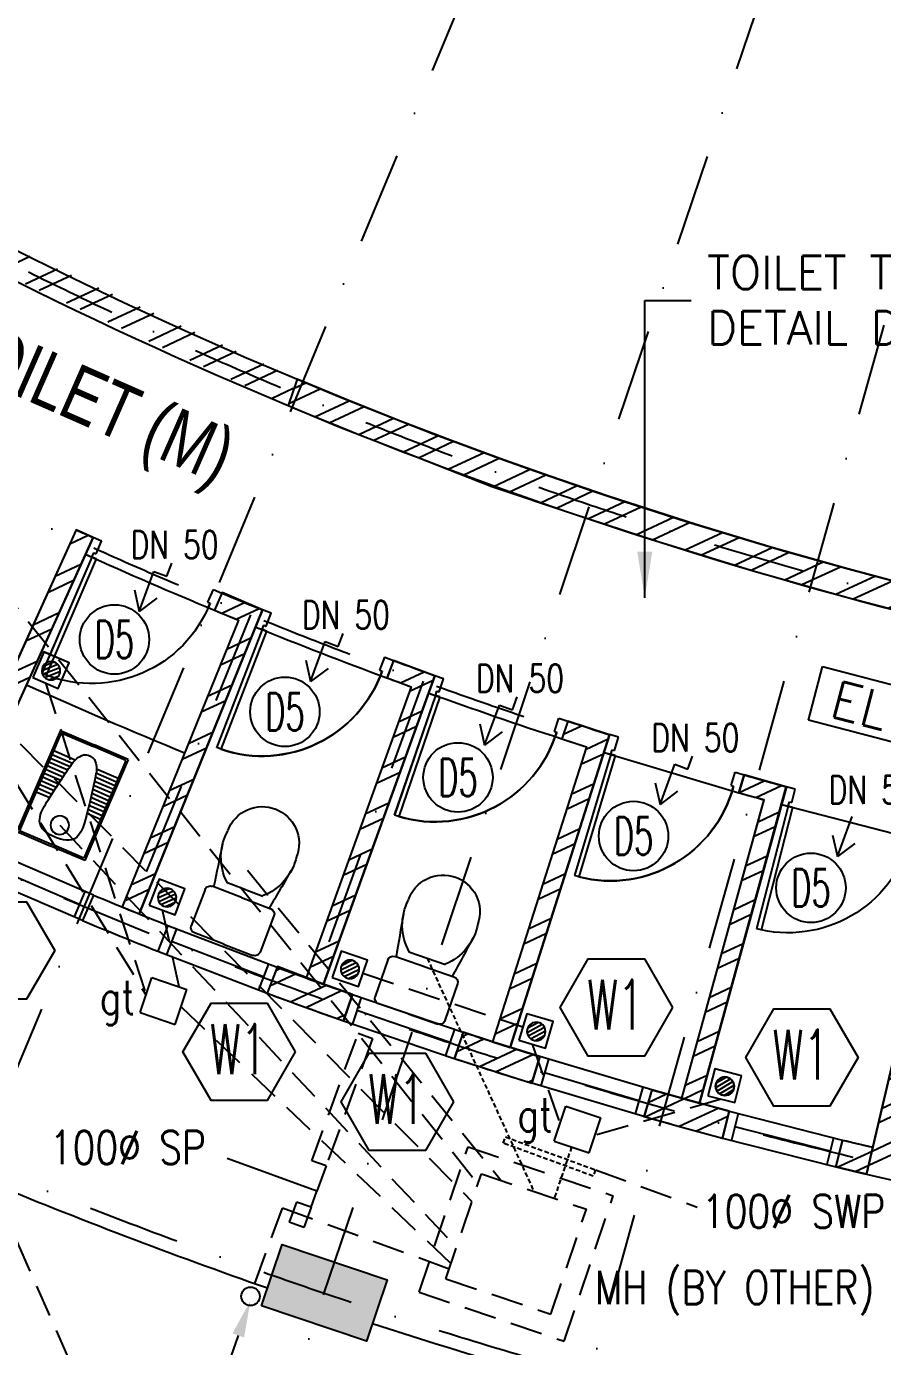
# Model space of a CAD drawing. Extents: x 2879167 to 2959690, y -882003 to -585933.
# Drawn here: x 2903379 to 2908015, y -859950 to -852808 of the extents above; entities that cross this region are included whole.
import ezdxf
from ezdxf.enums import TextEntityAlignment as Align

# ---------------------------------------------------------------- set-up
doc = ezdxf.new("R2010")
doc.units = 0
doc.header["$LTSCALE"] = 1000
doc.header["$MEASUREMENT"] = 0
doc.header["$PDMODE"] = 66
doc.linetypes.add('DASHDOT', pattern=[1, 0.5, -0.25, 0, -0.25])
doc.linetypes.add('HIDDEN', pattern=[0.375, 0.25, -0.125])
doc.layers.get('0').update_dxf_attribs({"linetype": 'CONTINUOUS'})
doc.layers.get('DEFPOINTS').update_dxf_attribs({"linetype": 'CONTINUOUS'})
for name, color, linetype in [('-EL & K', 10, 'CONTINUOUS'), ('-SP', 7, 'CONTINUOUS'), ('COL', 3, 'CONTINUOUS'), ('DIM', 5, 'CONTINUOUS'), ('DR', 5, 'CONTINUOUS'), ('G.T', 52, 'CONTINUOUS'), ('GRID', 6, 'DASHDOT'), ('H', 6, 'CONTINUOUS'), ('h-x', 6, 'CONTINUOUS'), ('LINE', 7, 'CONTINUOUS'), ('SCH-WIN', 7, 'CONTINUOUS'), ('Sch_Door', 7, 'CONTINUOUS'), ('Sch_Window', 2, 'CONTINUOUS'), ('SP', 122, 'HIDDEN'), ('SPEC', 7, 'CONTINUOUS'), ('TEXT', 7, 'CONTINUOUS'), ('VP', 1, 'CONTINUOUS'), ('WALL', 2, 'CONTINUOUS'), ('WIN', 5, 'CONTINUOUS'), ('WP', 1, 'HIDDEN')]:
    doc.layers.add(name, color=color, linetype=linetype)
doc.styles.add('ROMANS', font='romans.shx')
doc.styles.add('ROMS', font='ROMANS.SHX', dxfattribs={"height": 300})
doc.styles.get("Standard").update_dxf_attribs({"font": 'Helv.shx'})
doc.dimstyles.get("Standard").update_dxf_attribs({"dimscale": 5, "dimtxt": 1, "dimasz": 2, "dimexe": 1, "dimexo": 1, "dimgap": 1, "dimtad": 0, "dimtih": 1, "dimtoh": 1, "dimdec": 4, "dimzin": 0, "dimdsep": 46, "dimtxsty": 'ROMANS', "dimcen": 1, "dimadec": 0, "dimazin": 0, "dimtfac": 1, "dimtdec": 4, "dimtofl": 0, "dimtmove": 0, "dimatfit": 3, "dimfxl": 0, "dimtolj": 1, "dimtzin": 0, "dimarcsym": 0})
pattern_1 = [(25, (488140.78, 85286.4), (-79.240924, 169.93271), []), (25, (488223.83, 85256.16), (-79.240924, 169.93271), [])]

# ---------------------------------------------------------------- blocks, each defined once
blk = doc.blocks.new('A$C2AEF4111')
at = {"layer": 'DR'}
for p, q in [((50, 785), (0, 785)), ((50, 710), (50, 785)), ((710, 785), (760, 785)), ((710, 710), (710, 785)), ((37.4, 685), (0, 685)), ((37, 685), (37, 710)), ((50, 710), (37, 710)), ((698, 685), (698, 0.4)), ((698, 685), (723, 685)), ((723, 710), (710, 710)), ((723, 685), (723, 710)), ((760, 685), (723, 685)), ((723, 685), (723, 0)), ((698, 0.6), (723, 0.6))]:
    blk.add_line(p, q, dxfattribs=at)
blk.add_arc((726.6, 689.9), 689.9, 178.32637, 267.62674, dxfattribs=at)
blk = doc.blocks.new('WC1-AA-P')
for p, q in [((-200, -595), (-200, 0)), ((-200, 0), (0, 0)), ((200, 0), (0, 0)), ((200, -595), (200, 0)), ((-190, -585), (-190, -10)), ((-190, -10), (0, -10)), ((190, -10), (0, -10)), ((190, -585), (190, -10)), ((-190, -238.1), (-109.1, -238.1)), ((-190, -260.1), (-105.6, -260.1)), ((-190, -282.1), (-102.2, -282.1)), ((190, -282.1), (102.2, -282.1)), ((190, -260.1), (105.6, -260.1)), ((190, -238.1), (109.1, -238.1)), ((-190, -304.1), (-99.4, -304.1)), ((-190, -326.1), (-95.2, -326.1)), ((-190, -348.1), (-91.7, -348.1)), ((190, -348.1), (91.7, -348.1)), ((190, -326.1), (95.2, -326.1)), ((190, -304.1), (99.4, -304.1)), ((-190, -370.1), (-87.5, -370.1)), ((-190, -392.1), (-82.7, -392.1)), ((-190, -414.1), (-78.5, -414.1)), ((190, -414.1), (78.5, -414.1)), ((190, -392.1), (82.7, -392.1)), ((190, -370.1), (87.5, -370.1)), ((-190, -436.1), (-73.6, -436.1)), ((-190, -458.1), (-68.8, -458.1)), ((-190, -480.1), (-62.5, -480.1)), ((190, -480.1), (62.5, -480.1)), ((190, -458.1), (68.8, -458.1)), ((190, -436.1), (73.6, -436.1)), ((-200, -595), (0, -595)), ((-190, -585), (0, -585)), ((190, -585), (0, -585)), ((200, -595), (0, -595))]:
    blk.add_line(p, q)
blk.add_circle((-0.3, -122.5), 50)
for centre, radius, start, end in [((-43.3, -134), 75.3, 106.06409, 151.9346), ((-7.2, -240.9), 188, 87.8826, 107.6175), ((7.2, -240.9), 188, 72.3825, 92.1174), ((43.3, -134), 75.3, 28.0654, 73.93591), ((45.8, -156.5), 166, 159.58955, 193.13024), ((-45.8, -156.5), 166, 346.86976, 20.41045), ((2847.9, 190), 2988.5, 187.38536, 192.46133), ((-2847.9, 190), 2988.5, 347.53867, 352.61464), ((40.3, -437), 111.9, 189.22993, 229.64631), ((-40.3, -437), 111.9, 310.35369, 350.77007), ((-0.3, -468), 63, 239.54708, 270), ((0.3, -468), 63, 270, 300.45292)]:
    blk.add_arc(centre, radius, start, end)
blk = doc.blocks.new('WC-CAP-P')
for p, q in [((-84.1, 0), (-254.1, 0)), ((-85, 0), (85, 0)), ((-284.1, -240), (-284.1, -30)), ((115, -240), (115, -30)), ((-84.1, -270), (-254.1, -270)), ((-85, -270), (85, -270)), ((-274.1, -317.5), (-274.1, -317.5)), ((-84.1, -317.5), (-189.6, -317.5)), ((-85, -317.5), (20.5, -317.5)), ((105, -317.5), (105, -317.5))]:
    blk.add_line(p, q)
for centre, radius, start, end in [((-254.1, -30), 30, 90, 180), ((85, -30), 30, 0, 90), ((-254.1, -240), 30, 180, 270), ((23685.1, -4344.3), 24273.9, 170.33681, 170.89893), ((-23854.2, -4344.3), 24273.9, 9.10107, 9.66319), ((85, -240), 30, 270, 0), ((10.3, -540), 296.7, 131.76878, 188.34412), ((-179.4, -540), 296.7, 351.65588, 48.23122), ((-85.8, -584.8), 197.4, 179.51694, 271.02679), ((-83.3, -584.8), 197.4, 268.97321, 0.48306)]:
    blk.add_arc(centre, radius, start, end)
blk = doc.blocks.new('_ARCHTICK')
at = {"color": 0, "linetype": 'ByBlock', "const_width": 0.15}
blk.add_lwpolyline([(-0.5, -0.5), (0.5, 0.5)], dxfattribs=at)
blk = doc.blocks.new('*D195')
at = {"layer": 'DEFPOINTS', "color": 0}
for p in [(2914231.1, -832275.5), (2914231.1, -832275.5), (2913813.5, -834560.7), (2898231.1, -858827.3), (2931005.3, -860112.1)]:
    blk.add_point(p, dxfattribs=at)
at = {"layer": 'DIM'}
blk.add_arc((2914231.1, -832275.5), 2323, 238.92705, 301.07295, dxfattribs=at)
at = {"layer": 'DIM', "xscale": 200, "yscale": 200, "zscale": 200}
for p, rotation in [((2913032.1, -834265.2), 148.9270490380316), ((2915430.1, -834265.2), 31.07295098388072)]:
    blk.add_blockref('_ARCHTICK', p, dxfattribs=dict(at, rotation=rotation))
at = {"layer": 'DIM', "color": 7, "insert": (2914231.1, -834379.5), "char_height": 200, "attachment_point": 5, "rotation": 0, "style": 'ROMANS'}
blk.add_mtext('\\A1;62°8\'45"', dxfattribs=at)
blk = doc.blocks.new('*D214')
at = {"layer": 'DEFPOINTS', "color": 0}
for p in [(2914231.1, -832275.5), (2914231.1, -832275.5), (2903495.6, -864095.1), (2905581, -865721.3), (2910577.9, -865824)]:
    blk.add_point(p, dxfattribs=at)
at = {"layer": 'DIM'}
for p, q in [((2903463.6, -864189.8), (2903155.3, -865103.7)), ((2910567.1, -865923.4), (2910480.6, -866718.2))]:
    blk.add_line(p, q, dxfattribs=at)
blk.add_arc((2914231.1, -832275.5), 34546.3, 251.35623, 263.78541, dxfattribs=at)
at = {"layer": 'DIM', "xscale": 200, "yscale": 200, "zscale": 200}
for p, rotation in [((2903187.2, -865009), 161.3562291409189), ((2910491.4, -866618.8), 353.7854095700074)]:
    blk.add_blockref('_ARCHTICK', p, dxfattribs=dict(at, rotation=rotation))
at = {"layer": 'DIM', "color": 7, "insert": (2906842.8, -865798.2), "char_height": 200, "attachment_point": 5, "rotation": 347.57082, "style": 'ROMANS'}
blk.add_mtext('\\A1;12°25\'45"', dxfattribs=at)
blk = doc.blocks.new('*D215')
at = {"layer": 'DEFPOINTS', "color": 0}
for p in [(2914231.1, -832275.5), (2914231.1, -832275.5), (2896783.4, -861229.9), (2898591.6, -863062.9), (2903495.6, -864095.1)]:
    blk.add_point(p, dxfattribs=at)
at = {"layer": 'DIM'}
for p, q in [((2896731.8, -861315.5), (2896356.5, -861938.2)), ((2903463.6, -864189.8), (2903159.8, -865090.2))]:
    blk.add_line(p, q, dxfattribs=at)
blk.add_arc((2914231.1, -832275.5), 34532, 238.92705, 251.35623, dxfattribs=at)
at = {"layer": 'DIM', "xscale": 200, "yscale": 200, "zscale": 200}
for p, rotation in [((2896408.1, -861852.6), 148.9270488143155), ((2903191.8, -864995.5), 341.3562291409183)]:
    blk.add_blockref('_ARCHTICK', p, dxfattribs=dict(at, rotation=rotation))
at = {"layer": 'DIM', "color": 7, "insert": (2899806.7, -863409.4), "char_height": 200, "attachment_point": 5, "rotation": 335.14164, "style": 'ROMANS'}
blk.add_mtext('\\A1;12°25\'45"', dxfattribs=at)
blk = doc.blocks.new('A$C061803DA')
at = {"layer": 'LINE', "color": 5}
for p, q in [((71.8, 123.1), (27.9, 79.3)), ((96.6, 119.7), (31.3, 54.4)), ((113.5, 108.3), (42.8, 37.6)), ((124.9, 91.4), (59.6, 26.1)), ((126.8, 65.1), (85.9, 24.2))]:
    blk.add_line(p, q, dxfattribs=at)
at = {"layer": 'LINE', "color": 5, "linetype": 'Continuous'}
blk.add_lwpolyline([(150, 150), (150, 0), (0, 0), (0, 150)], close=True, dxfattribs=at)
at = {"layer": 'LINE', "color": 5}
blk.add_circle((77.5, 73.5), 50, dxfattribs=at)
blk = doc.blocks.new('*D241')
at = {"layer": 'DEFPOINTS', "color": 0}
for p in [(2914231.1, -832275.5), (2914231.1, -832275.5), (2901771.2, -864242.7), (2900803, -864502.9), (2903074.2, -865344.1)]:
    blk.add_point(p, dxfattribs=at)
at = {"layer": 'DIM'}
blk.add_arc((2914231.1, -832275.5), 34309.7, 247.38014, 251.35624, dxfattribs=at)
at = {"layer": 'DIM', "xscale": 200, "yscale": 200, "zscale": 200}
for p, rotation in [((2901035.1, -863946), 157.3801448760717), ((2903262.9, -864784.7), 341.3562392169155)]:
    blk.add_blockref('_ARCHTICK', p, dxfattribs=dict(at, rotation=rotation))
at = {"layer": 'DIM', "color": 7, "insert": (2902218.9, -864179.7), "char_height": 200, "attachment_point": 5, "rotation": 339.36819, "style": 'ROMANS'}
blk.add_mtext('\\A1;3°58\'34"', dxfattribs=at)
blk = doc.blocks.new('*D242')
at = {"layer": 'DEFPOINTS', "color": 0}
for p in [(2914231.1, -832275.5), (2914231.1, -832275.5), (2903828.1, -864970), (2903070, -865356.5), (2904804.9, -865891.9)]:
    blk.add_point(p, dxfattribs=at)
at = {"layer": 'DIM'}
blk.add_arc((2914231.1, -832275.5), 34309.7, 251.35623, 254.33615, dxfattribs=at)
at = {"layer": 'DIM', "xscale": 200, "yscale": 200, "zscale": 200}
for p, rotation in [((2903262.9, -864784.7), 161.3562293810234), ((2904967.8, -865311), 344.3361454312286)]:
    blk.add_blockref('_ARCHTICK', p, dxfattribs=dict(at, rotation=rotation))
at = {"layer": 'DIM', "color": 7, "insert": (2904176.5, -864849.6), "char_height": 200, "attachment_point": 5, "rotation": 342.84619, "style": 'ROMANS'}
blk.add_mtext('\\A1;2°58\'48"', dxfattribs=at)

msp = doc.modelspace()

# ---------------------------------------------------------------- hatches: boundary and pattern name
at = {"layer": 'H', "ltscale": 0.1}
h = msp.add_hatch(dxfattribs=at)
h.set_pattern_fill('ANSI32', color=256, scale=500, angle=340, style=0)
h.paths.add_polyline_path([(2903578.8, -849807.6), (2903753.9, -849807.6), (2903900.6, -849564.2, -0.000012), (2903899.8, -849563.7, 0.000012), (2903900.6, -849564.2), (2904416.7, -848707.7, -0.000013), (2904415.9, -848707.2, 0.000013), (2904416.7, -848707.7), (2904932.9, -847851.2, -0.000015), (2904932, -847850.7, 0.000015), (2904932.9, -847851.2), (2905294.8, -847250.5), (2905119.7, -847250.5)])
h.paths.add_polyline_path([(2902802.2, -851387), (2902674.5, -851309.9), (2902674.4, -851310.1), (2902673.7, -851309.6), (2901715.3, -852900), (2901843.9, -852977.2), (2902352.2, -852133.8, -0.000009), (2902351.5, -852133.4, 0.000009), (2902352.2, -852133.8)])
h = msp.add_hatch(dxfattribs=at)
h.set_pattern_fill('ANSI32', color=256, scale=500, angle=340, style=0)
edge = h.paths.add_edge_path()
edge.add_line((2904844.8, -854716.6), (2904786.9, -854855))
edge.add_line((2904786.9, -854855), (2903100.2, -854072.9))
edge.add_line((2903100.2, -854072.9), (2901731.9, -853318.2))
edge.add_line((2901731.9, -853318.2), (2901822, -853168.2))
edge.add_line((2901822, -853168.2), (2903266.6, -853989.2))
edge.add_line((2903266.6, -853989.2), (2904845.2, -854716.8))
h = msp.add_hatch(dxfattribs=at)
h.set_pattern_fill('ANSI32', color=256, scale=500, angle=340, style=0)
h.set_pattern_definition(pattern_1)
h.paths.add_polyline_path([(2904844.8, -854716.6), (2904796.4, -854858.9), (2905067.6, -854972.4), (2905491.7, -855137), (2905899.6, -855296.2), (2906331.1, -855440.5), (2906799.8, -855595), (2907327.3, -855756.6), (2907811.2, -855893.5), (2908231.7, -856003.8), (2908608.6, -856095.9), (2908642.6, -855949.8), (2908369.3, -855883.7), (2908102.3, -855815.7), (2907826.4, -855742.2), (2907422.6, -855628.2), (2907004.7, -855502.3), (2906529.8, -855349.2), (2906218.5, -855242.9), (2905962.2, -855151.9), (2905670.4, -855044.3), (2905403.9, -854942.4), (2905098.2, -854820.9)])
h = msp.add_hatch(dxfattribs=at)
h.set_pattern_fill('ANSI32', color=256, scale=500, angle=340, style=0)
h.set_pattern_definition(pattern_1)
h.paths.add_polyline_path([(2904658.3, -855964.4), (2904439.6, -855869.8), (2904397.8, -855966.5), (2904528, -856019.4), (2903897.4, -857571.2), (2903990, -857608.8)])
h.paths.add_polyline_path([(2903740.3, -855572.4), (2903649.2, -855531.1), (2902914, -857146.7), (2903008.3, -857189.4)])
h.paths.add_polyline_path([(2905367.1, -856238.6), (2905332.4, -856332.4), (2905462.9, -856380.3), (2904893.4, -857955.5), (2904987.4, -857989.5), (2905590.9, -856320.3)])
h.paths.add_polyline_path([(2905145.1, -858045.7), (2904987.7, -857988.7), (2904738.1, -857892.9), (2904682.5, -858037.9), (2904889.4, -858113.6), (2905096.9, -858187.7)])
h.paths.add_polyline_path([(2906116.1, -858524.7), (2906158.7, -858380.9), (2905903.6, -858300.7), (2905744.4, -858249.2), (2905697.8, -858391.7), (2905905.8, -858458.8)])
h.paths.add_polyline_path([(2906536.8, -856639.4), (2906309.9, -856566.7), (2906278.9, -856661.7), (2906411.3, -856704.4), (2905903.6, -858300.7), (2905998.9, -858331)])
h.paths.add_polyline_path([(2907492.8, -856920.9), (2907379.4, -856889.7), (2907264.6, -856857.4), (2907237.3, -856953.6), (2907371.6, -856990.6), (2906926.6, -858606.1), (2907023, -858632.7)])
h.paths.add_polyline_path([(2907184.6, -858676.3), (2907023, -858632.7), (2906765.4, -858560.8), (2906724.4, -858705.1), (2906935, -858764), (2907147.6, -858821.7)])
h.paths.add_polyline_path([(2907962.4, -858871.7), (2907928.4, -859017.8), (2907760.9, -858977.8), (2907797.9, -858832.4)])
h = msp.add_hatch(dxfattribs=at)
h.set_pattern_fill('ANSI32', color=256, scale=500, angle=340, style=0)
h.set_pattern_definition(pattern_1)
h.paths.add_polyline_path([(2911688.5, -856467.3, -0.031785), (2908642.6, -855949.8), (2908608.6, -856095.9), (2908342.2, -857240.3), (2908342.2, -857240.3), (2908342.2, -857240.3), (2907928.4, -859017.8, 0.031424), (2911329.5, -859596.9), (2911418.8, -858776.8), (2911269.6, -858760.6), (2911196.6, -859431.5, -0.028684), (2908108.5, -858905.7), (2908754.7, -856129.9, 0.028522), (2911505.1, -856598.2), (2911432, -857269.4), (2911581.1, -857285.6), (2911654.2, -856614.5)])
h = msp.add_hatch(dxfattribs=at)
h.set_pattern_fill('AR-CONC', color=256, scale=35, style=0)
h.set_pattern_definition([(50, (488140.78, 85286.4), (251.041064, -21.963247), [26.25, -288.75]), (355, (488140.78, 85286.4), (-48.562967, 263.267247), [21, -231]), (100.4514, (488161.7, 85284.56), (202.478284, 241.30384), [22.309067, -245.39974]), (46.1842, (488140.78, 85356.4), (373.534367, -57.931655), [39.375, -433.125]), (96.6356, (488171.9, 85351.57), (327.131947, 340.941255), [33.4636, -368.09955]), (351.1842, (488140.78, 85356.4), (327.13168, 340.94151), [31.5, -346.5]), (21, (488175.78, 85338.9), (208.917468, -140.916612), [26.25, -288.75]), (326, (488175.78, 85338.9), (85.160366, 253.802516), [21, -231]), (71.4514, (488193.19, 85327.15), (294.07792, 112.885674), [22.309067, -245.39974]), (37.5, (488140.78, 85286.39), (4.2559494, 116.5128488), [0, -228.2, 0, -234.5, 0, -231.875]), (7.5, (488140.78, 85286.39), (92.074338, 138.044099), [0, -133.7, 0, -222.95, 0, -88.375]), (327.5, (488062.73, 85286.39), (186.8378527, -7.894205), [0, -87.5, 0, -273, 0, -362.25]), (317.5, (488027.73, 85286.4), (204.115159, 35.036744), [0, -113.75, 0, -181.3, 0, -257.25])])
h.paths.add_polyline_path([(2903214, -858912), (2903213.9, -858912, -0.001991), (2903002.1, -858823.4), (2903001.9, -858823.3), (2902944, -858961.7), (2903156.2, -859050.4), (2903156.2, -859050.4)])
h.paths.add_polyline_path([(2905332.5, -859589.1), (2904764, -859397.2), (2904652.1, -859728.9), (2904794.2, -859776.8), (2904794.2, -859776.8), (2905220.6, -859920.7)])
h.paths.add_polyline_path([(2897688.2, -860163.4), (2897628, -860127.2, -0.001769), (2897431.3, -860009), (2897431.1, -860008.9), (2897353.8, -860137.4), (2897550.9, -860255.9, 0.000537), (2897611.1, -860291.7)])
h.paths.add_polyline_path([(2901771.2, -862373.4), (2901494.6, -862257.3), (2901552.6, -862119), (2901829.2, -862235)])

# ---------------------------------------------------------------- linework, layer by layer
at = {"layer": '-EL & K', "color": 10}
for p, q in [((2907612.7, -856560.7), (2907688.5, -856270.4)), ((2907688.5, -856270.4), (2908172.3, -856396.7)), ((2908096.5, -856687), (2907612.7, -856560.7))]:
    msp.add_line(p, q, dxfattribs=at)
at = {"layer": '-SP', "ltscale": 0.1}
for p, q in [((2904952.2, -859109.2), (2904467.1, -858932)), ((2904920.4, -859196.1), (2904952.2, -859109.2)), ((2904842.6, -859167.7), (2904802.8, -859276.8)), ((2904920.4, -859196.1), (2904842.6, -859167.7)), ((2904920.4, -859196.1), (2904880.6, -859305.2)), ((2904880.6, -859305.2), (2904802.8, -859276.8))]:
    msp.add_line(p, q, dxfattribs=at)
at = {"ltscale": 2}
for p, q in [((2906507.8, -856735.1), (2907236.1, -856953.3)), ((2907467.8, -857017.8), (2908204.1, -857207.4))]:
    msp.add_line(p, q, dxfattribs=at)
for radius, start, end in [(25650, 245.75693, 247.45843), (25650, 247.99562, 249.69712), (26425, 245.75366, 247.77552), (25650, 250.23431, 251.93578), (28975, 247.52844, 250.76299), (28975, 251.94947, 263.19217)]:
    msp.add_arc((2914231.1, -832275.5), radius, start, end, dxfattribs=at)
at = {"layer": 'COL', "color": 3, "ltscale": 2}
msp.add_lwpolyline([(2904652.1, -859728.9), (2904764, -859397.2), (2905332.5, -859589.1), (2905220.6, -859920.7)], close=True, dxfattribs=at)
at = {"layer": 'DR'}
for p, q in [((2903786.1, -855592.2), (2903740.3, -855572.4)), ((2903756.4, -855661.1), (2903786.1, -855592.2)), ((2903700.5, -855664.2), (2903734.5, -855678.8)), ((2903734.5, -855678.8), (2903744.4, -855655.9)), ((2903744.4, -855655.9), (2903756.4, -855661.1)), ((2903734.5, -855678.8), (2903462.5, -856307.5)), ((2903757.5, -855688.8), (2903485.7, -856317.1)), ((2903757.5, -855688.8), (2903734.5, -855678.8)), ((2904362.1, -855923.1), (2904391.9, -855854.3)), ((2904391.9, -855854.3), (2904437.8, -855874.1)), ((2904362.1, -855923.1), (2904374.1, -855928.3)), ((2904364.1, -855951.2), (2904374.1, -855928.3)), ((2904363.8, -855951.1), (2904398.1, -855965.9)), ((2904704.9, -855982.4), (2904658.3, -855964.4)), ((2904677.9, -856052.4), (2904704.9, -855982.4)), ((2904656.7, -856071), (2904409.5, -856709.9)), ((2904680, -856080), (2904433, -856718.5)), ((2904622.2, -856057.7), (2904656.7, -856071)), ((2904656.7, -856071), (2904665.7, -856047.7)), ((2904680, -856080), (2904656.7, -856071)), ((2904665.7, -856047.7), (2904677.9, -856052.4)), ((2905293.4, -856290.5), (2905320.5, -856220.6)), ((2905320.5, -856220.6), (2905367.1, -856238.6)), ((2905293.4, -856290.5), (2905305.5, -856295.2)), ((2905296.5, -856318.5), (2905305.5, -856295.2)), ((2905296.2, -856318.4), (2905331, -856331.9)), ((2905638.2, -856336.5), (2905590.9, -856320.3)), ((2905613.9, -856407.4), (2905638.2, -856336.5)), ((2905593.5, -856426.8), (2905371.4, -857074.8)), ((2905617.2, -856435), (2905395.2, -857082.5)), ((2905558.5, -856414.9), (2905593.5, -856426.8)), ((2905593.5, -856426.8), (2905601.6, -856403.2)), ((2905617.2, -856435), (2905593.5, -856426.8)), ((2905601.6, -856403.2), (2905613.9, -856407.4)), ((2906238.3, -856621.4), (2906262.6, -856550.5)), ((2906262.6, -856550.5), (2906309.9, -856566.7)), ((2906238.3, -856621.4), (2906250.6, -856625.6)), ((2906242.1, -856649.2), (2906277.5, -856661.3)), ((2906242.5, -856649.3), (2906250.6, -856625.6)), ((2906584.4, -856653.7), (2906536.5, -856639.3)), ((2906562.9, -856725.5), (2906584.4, -856653.7)), ((2904433.1, -856718.3), (2904409.8, -856709.3)), ((2904433.1, -856718.3), (2904409.8, -856709.3)), ((2906507.8, -856735.1), (2906543.3, -856745.7)), ((2906543.3, -856745.7), (2906550.5, -856721.8)), ((2906550.5, -856721.8), (2906562.9, -856725.5)), ((2906543.3, -856745.7), (2906346.7, -857401.9)), ((2906567.2, -856752.9), (2906370.8, -857408.7)), ((2906567.2, -856752.9), (2906543.3, -856745.7)), ((2907195.1, -856914.9), (2907216.7, -856843.1)), ((2907216.7, -856843.1), (2907264.6, -856857.4)), ((2907195.1, -856914.9), (2907207.6, -856918.6)), ((2907200.1, -856942.5), (2907235.9, -856953.2)), ((2907200.4, -856942.6), (2907207.6, -856918.6)), ((2905395.2, -857082.4), (2905371.6, -857074.3)), ((2906370.8, -857408.5), (2906346.9, -857401.4))]:
    msp.add_line(p, q, dxfattribs=at)
for centre, start, end in [((2904655.1, -856065.2), 251.2215, 340.52188), ((2905591.7, -856421.1), 253.45253, 342.75291), ((2906541.3, -856740.1), 255.6982, 344.99858)]:
    msp.add_arc(centre, 689.9, start, end, dxfattribs=at)
at = {"layer": 'G.T', "ltscale": 0.1}
for p, q in [((2903995.4, -858142.7), (2904059.4, -857953.2)), ((2904059.4, -857953.2), (2904248.9, -858017.2)), ((2904185, -858206.7), (2904248.9, -858017.2)), ((2903995.4, -858142.7), (2904185, -858206.7)), ((2906236, -858838.2), (2906299.9, -858648.7)), ((2906299.9, -858648.7), (2906489.4, -858712.7)), ((2906425.5, -858902.2), (2906489.4, -858712.7)), ((2906236, -858838.2), (2906425.5, -858902.2))]:
    msp.add_line(p, q, dxfattribs=at)
at = {"layer": 'GRID'}
for p, q in [((2914231.1, -832275.5), (2900803, -864502.9)), ((2903070, -865356.5), (2914231.1, -832275.5)), ((2914231.1, -832275.5), (2904804.9, -865891.9)), ((2904593.1, -855991.9), (2903915.5, -857659.5)), ((2905526.9, -856350.3), (2904914.9, -858043.1))]:
    msp.add_line(p, q, dxfattribs=at)
for radius, start, end in [(24400, 238.92705, 301.24907), (25600, 239.10316, 252.4173), (27400, 234.58389, 305.41611), (28900, 234.80971, 305.04123), (32500, 235.39893, 304.60107)]:
    msp.add_arc((2914231.1, -832275.5), radius, start, end, dxfattribs=at)
at = {"layer": 'H', "color": 2, "lineweight": 0, "ltscale": 0.1}
for p, q in [((2903164.6, -856601.6), (2903649.2, -855531.1)), ((2904437.8, -855874.1), (2904398.1, -855965.9)), ((2904528, -856019.4), (2904236.2, -856737.4)), ((2906309.9, -856566.7), (2906277.5, -856661.3))]:
    msp.add_line(p, q, dxfattribs=at)
at = {"layer": 'H', "color": 5, "lineweight": 0, "ltscale": 0.1}
for p, q in [((2903740.3, -855572.4), (2903786.1, -855592.2)), ((2903786.1, -855592.2), (2903756.4, -855661.1)), ((2903744.4, -855655.9), (2903734.5, -855678.8)), ((2903756.4, -855661.1), (2903744.4, -855655.9)), ((2903734.5, -855678.8), (2903757.5, -855688.8)), ((2903757.5, -855688.8), (2903757.1, -855689.6)), ((2904362.1, -855923.1), (2904391.9, -855854.3)), ((2904391.9, -855854.3), (2904436.3, -855873.5)), ((2904374.1, -855928.3), (2904362.1, -855923.1)), ((2904363.9, -855951.7), (2904374.1, -855928.3)), ((2904658.3, -855964.4), (2904704.9, -855982.4)), ((2904704.9, -855982.4), (2904658.3, -855964.4)), ((2904704.9, -855982.4), (2904677.9, -856052.4)), ((2904677.9, -856052.4), (2904704.9, -855982.4)), ((2904409.8, -856709.3), (2904656.7, -856071)), ((2904680, -856080), (2904471.2, -856619.9)), ((2904665.7, -856047.7), (2904656.7, -856071)), ((2904656.7, -856071), (2904665.7, -856047.7)), ((2904656.7, -856071), (2904680, -856080)), ((2904677.9, -856052.4), (2904665.7, -856047.7)), ((2904665.7, -856047.7), (2904677.9, -856052.4)), ((2905293.4, -856290.5), (2905320.5, -856220.6)), ((2905320.5, -856220.6), (2905293.4, -856290.5)), ((2905320.5, -856220.6), (2905367.1, -856238.6)), ((2905367.1, -856238.6), (2905320.5, -856220.6)), ((2905305.5, -856295.2), (2905293.4, -856290.5)), ((2905293.4, -856290.5), (2905305.5, -856295.2)), ((2905590.9, -856320.3), (2905638.2, -856336.5)), ((2905638.2, -856336.5), (2905590.9, -856320.3)), ((2905638.2, -856336.5), (2905613.9, -856407.4)), ((2905613.9, -856407.4), (2905638.2, -856336.5)), ((2905601.6, -856403.2), (2905593.5, -856426.8)), ((2905593.5, -856426.8), (2905601.6, -856403.2)), ((2905593.5, -856426.8), (2905617.2, -856435)), ((2905613.9, -856407.4), (2905601.6, -856403.2)), ((2905601.6, -856403.2), (2905613.9, -856407.4)), ((2906238.3, -856621.4), (2906262.6, -856550.5)), ((2906262.6, -856550.5), (2906309.9, -856566.7)), ((2906250.6, -856625.6), (2906238.3, -856621.4)), ((2906242.5, -856649.3), (2906250.6, -856625.6)), ((2906242.7, -856649.4), (2906242.5, -856649.3)), ((2906277.5, -856661.3), (2906242.7, -856649.4)), ((2904412.9, -856710.5), (2904409.8, -856709.3))]:
    msp.add_line(p, q, dxfattribs=at)
at = {"layer": 'H', "color": 2, "lineweight": 0, "ltscale": 0.1}
for radius, start, end in [(25550, 245.53312, 245.75737), (25550, 247.45815, 247.99606), (25550, 247.46173, 247.99606), (25650, 247.45843, 247.77224), (25550, 249.70044, 250.23474), (25550, 249.70044, 250.23474)]:
    msp.add_arc((2914231.1, -832275.5), radius, start, end, dxfattribs=at)
at = {"layer": 'H', "color": 7, "lineweight": 0, "ltscale": 0.1}
for radius, start, end in [(25650, 245.89919, 247.37574), (26425, 245.75366, 247.77552)]:
    msp.add_arc((2914231.1, -832275.5), radius, start, end, dxfattribs=at)
at = {"layer": 'H', "color": 5, "lineweight": 0, "ltscale": 0.1}
msp.add_arc((2905591.7, -856421.1), 689.9, 312.87705, 340.67632, dxfattribs=at)
msp.add_arc((2905591.7, -856421.1), 689.9, 312.87705, 340.67632, dxfattribs=at)
at = {"layer": 'h-x', "ltscale": 0.1}
msp.add_line((2907928.4, -859017.8), (2908642.6, -855949.8), dxfattribs=at)
for points in [[(2904844.8, -854716.6), (2904796.4, -854858.9), (2905067.6, -854972.4), (2905491.7, -855137), (2905899.6, -855296.2), (2906331.1, -855440.5), (2906799.8, -855595.1), (2907327.3, -855756.6), (2907811.2, -855893.5), (2908231.7, -856003.8), (2908608.6, -856095.9), (2908642.6, -855949.8), (2908369.3, -855883.7), (2908102.3, -855815.7), (2907826.4, -855742.2), (2907422.6, -855628.2), (2907004.7, -855502.3), (2906529.8, -855349.2), (2906218.5, -855242.9), (2905962.2, -855151.9), (2905670.4, -855044.3), (2905403.9, -854942.4), (2905098.2, -854820.9)], [(2903740.3, -855572.4), (2903649.2, -855531.1), (2902914, -857146.7), (2903008.3, -857189.4)], [(2904658.3, -855964.4), (2904439.6, -855869.8), (2904397.8, -855966.5), (2904528, -856019.4), (2903897.4, -857571.2), (2903990, -857608.8)], [(2905367.1, -856238.6), (2905332.4, -856332.4), (2905462.9, -856380.3), (2904893.4, -857955.5), (2904987.4, -857989.5), (2905590.9, -856320.3)], [(2906536.8, -856639.4), (2906309.9, -856566.7), (2906278.9, -856661.7), (2906411.3, -856704.4), (2905903.6, -858300.7), (2905998.9, -858331)], [(2907492.8, -856920.9), (2907379.4, -856889.7), (2907264.6, -856857.4), (2907237.3, -856953.6), (2907371.6, -856990.6), (2906926.6, -858606.1), (2907023, -858632.7)], [(2905145.1, -858045.7), (2904987.7, -857988.7), (2904738.1, -857892.9), (2904682.5, -858037.9), (2904889.4, -858113.6), (2905096.9, -858187.7)], [(2906116.1, -858524.7), (2906158.7, -858380.9), (2905903.6, -858300.7), (2905744.4, -858249.2), (2905697.8, -858391.7), (2905905.8, -858458.8)], [(2907184.6, -858676.3), (2907023, -858632.7), (2906765.4, -858560.8), (2906724.4, -858705.1), (2906935, -858764), (2907147.6, -858821.7)], [(2907962.4, -858871.7), (2907928.4, -859017.8), (2907760.9, -858977.8), (2907797.9, -858832.4)]]:
    msp.add_lwpolyline(points, close=True, dxfattribs=at)
at = {"layer": 'LINE', "color": 5}
for p, q in [((2907111.3, -858548.5), (2907190.6, -858501.3)), ((2907114.1, -858523.5), (2907167.4, -858491.8))]:
    msp.add_line(p, q, dxfattribs=at)
at = {"layer": 'LINE', "color": 5, "linetype": 'Continuous'}
for points in [[(2903414, -856330), (2903551.9, -856389.1), (2903611.1, -856251.3), (2903473.2, -856192.1)], [(2907068.7, -858592.7), (2907214.1, -858629.7), (2907251.1, -858484.4), (2907105.7, -858447.4)]]:
    msp.add_lwpolyline(points, close=True, dxfattribs=at)
at = {"layer": 'LINE', "color": 5}
msp.add_circle((2907160.8, -858541.4), 50, dxfattribs=at)
at = {"layer": 'SCH-WIN', "ltscale": 0.1}
for points in [[(2903532.8, -857807.7), (2903380.8, -858071), (2903076.8, -858071), (2902924.8, -857807.7), (2903076.8, -857544.5), (2903380.8, -857544.5)], [(2906877.4, -858115.5), (2906725.4, -858378.7), (2906421.4, -858378.7), (2906269.4, -858115.5), (2906421.4, -857852.2), (2906725.4, -857852.2)], [(2904835.2, -858356), (2904683.2, -858619.3), (2904379.2, -858619.3), (2904227.2, -858356), (2904379.2, -858092.8), (2904683.2, -858092.8)], [(2907881.8, -858386.4), (2907729.8, -858649.7), (2907425.9, -858649.7), (2907273.9, -858386.4), (2907425.9, -858123.2), (2907729.8, -858123.2)], [(2905691.9, -858625.8), (2905539.9, -858889.1), (2905235.9, -858889.1), (2905083.9, -858625.8), (2905235.9, -858362.6), (2905539.9, -858362.6)]]:
    msp.add_lwpolyline(points, close=True, dxfattribs=at)
at = {"layer": 'Sch_Door', "ltscale": 0.1}
for centre in [(2903856.2, -856124.4), (2904778.9, -856515.7), (2905716, -856870.6), (2906666.4, -857187.8), (2907627, -857468.1)]:
    msp.add_circle(centre, 187.8, dxfattribs=at)
at = {"layer": 'SP', "ltscale": 0.7}
for p, q in [((2901584.8, -853773.2), (2905824, -859069.4)), ((2901131.9, -854448), (2905791.7, -859165.1)), ((2903560.3, -857129.1), (2905708, -859413.3)), ((2904576.5, -857372.5), (2905950.4, -859051)), ((2904924.1, -858944.5), (2905176, -858254.6)), ((2905253.8, -858283.1), (2905001.9, -858972.9)), ((2905176, -858254.6), (2905253.8, -858283.1)), ((2905001.9, -858972.9), (2904924.1, -858944.5)), ((2905001.9, -858972.9), (2904952.2, -859109.2))]:
    msp.add_line(p, q, dxfattribs=at)
at = {"layer": 'SP', "ltscale": 0.1}
msp.add_line((2905548.9, -857849.4), (2906126.8, -859110.5), dxfattribs=at)
at = {"layer": 'SPEC', "color": 7}
for p, q in [((2904140.4, -855781.9), (2904166.4, -855711.5)), ((2903990.1, -855972.5), (2904070.1, -855755.9)), ((2904070.1, -855755.9), (2904140.4, -855781.9)), ((2903964.6, -855856.5), (2903990.1, -855972.5)), ((2904084.9, -855900.9), (2903990.1, -855972.5)), ((2905067.8, -856161.7), (2905093.8, -856091.3)), ((2904917.5, -856352.3), (2904997.5, -856135.7)), ((2904997.5, -856135.7), (2905067.8, -856161.7)), ((2904892, -856236.4), (2904917.5, -856352.3)), ((2905012.3, -856280.8), (2904917.5, -856352.3)), ((2906010.4, -856505.4), (2906036.4, -856435)), ((2905860.1, -856696), (2905940.1, -856479.4)), ((2905940.1, -856479.4), (2906010.4, -856505.4)), ((2905834.6, -856580.1), (2905860.1, -856696)), ((2905954.9, -856624.5), (2905860.1, -856696)), ((2906809.7, -857016.4), (2906889.6, -856799.8)), ((2906889.6, -856799.8), (2906960, -856825.8)), ((2906960, -856825.8), (2906985.9, -856755.4)), ((2906784.1, -856900.5), (2906809.7, -857016.4)), ((2906904.4, -856944.9), (2906809.7, -857016.4)), ((2907769.7, -857299.1), (2907849.6, -857082.5)), ((2907744.1, -857183.1), (2907769.7, -857299.1)), ((2907864.4, -857227.5), (2907769.7, -857299.1))]:
    msp.add_line(p, q, dxfattribs=at)
at = {"layer": 'SPEC', "color": 161}
msp.add_line((2904526.6, -859889.6), (2904448.7, -860111.7), dxfattribs=at)
msp.add_solid([(2904558.1, -859900.6), (2904495.2, -859878.5), (2904592.8, -859700.8)], dxfattribs=at)
at = {"layer": 'VP', "linetype": 'HIDDEN', "ltscale": 0.7}
for p in [(2904616.2, -859608.7), (2905668.4, -859530.6)]:
    msp.add_line(p, (2904765.2, -859200.8), dxfattribs=at)
at = {"layer": 'VP', "ltscale": 0.1}
msp.add_circle((2904592.8, -859677.8), 50, dxfattribs=at)
at = {"layer": 'WALL'}
for p, q in [((2903649.2, -855531.1), (2902917.2, -857148.2)), ((2903740.3, -855572.4), (2903008.3, -857189.4)), ((2904437.8, -855874.1), (2904397.8, -855966.5)), ((2904528, -856019.4), (2903897.4, -857571.2)), ((2904658.3, -855964.4), (2903990, -857608.8)), ((2908608.6, -856095.9), (2907962.4, -858871.8)), ((2905367.1, -856238.6), (2905330.8, -856332.5)), ((2905590.9, -856320.3), (2904987.4, -857989.5)), ((2905462.9, -856380.3), (2904893.4, -857955.5)), ((2906309.9, -856566.6), (2906277.5, -856661.2)), ((2906536.8, -856639.4), (2905998.9, -858331)), ((2906411.2, -856704.4), (2905903.6, -858300.7)), ((2907236.1, -856953.3), (2907264.6, -856857.4)), ((2907494.4, -856921.4), (2907023, -858632.7)), ((2907371.4, -856991.2), (2906926.6, -858606.1)), ((2903742.6, -857507.4), (2903683.4, -857645.2)), ((2904145.4, -857671.1), (2904091.7, -857811.1)), ((2904736.2, -857897.8), (2904682.5, -858037.9)), ((2905145.1, -858045.7), (2905096.9, -858187.7)), ((2905744.4, -858249.2), (2905696.1, -858391.2)), ((2906158.7, -858380.9), (2906116.1, -858524.7)), ((2906765.4, -858560.8), (2906722.8, -858704.7)), ((2907184.6, -858676.3), (2907147.6, -858821.7)), ((2907797.9, -858832.4), (2907760.9, -858977.8))]:
    msp.add_line(p, q, dxfattribs=at)
for radius, start, end in [(24475, 238.75147, 256.7191), (24325, 239.29214, 266.76081), (25550, 245.53312, 245.75737), (25550, 247.46173, 247.99606), (25650, 247.45843, 247.77224), (25550, 249.70042, 250.23474), (25650, 249.69712, 250.01093), (25550, 251.9391, 252.47343), (25650, 251.93578, 252.24977), (25550, 254.17721, 254.71211), (25650, 254.17447, 254.4883), (27325, 247.42807, 248.33979), (27475, 247.42445, 248.34341), (27325, 249.66676, 250.57848), (27475, 249.66314, 250.5821), (27325, 251.90545, 252.81716), (27475, 251.90182, 252.82078), (27325, 254.14413, 255.05585), (27475, 254.14051, 255.05947), (27325, 256.38282, 256.73741), (27475, 256.3792, 263.93764)]:
    msp.add_arc((2914231.1, -832275.5), radius, start, end, dxfattribs=at)
at = {"layer": 'WIN'}
for p, q in [((2903742.6, -857507.4), (2903161.1, -857257.7)), ((2903176.8, -857346.1), (2903667.7, -857556.8)), ((2903683.4, -857645.2), (2903101.9, -857395.6)), ((2903696.7, -857487.7), (2903637.5, -857625.5)), ((2904192.1, -857689), (2904138.4, -857829)), ((2904145.4, -857671.1), (2904736.2, -857897.8)), ((2904663.3, -857950.2), (2904164.6, -857758.8)), ((2904091.7, -857811.1), (2904682.5, -858037.9)), ((2904689.6, -857879.9), (2904635.8, -858020)), ((2905192.5, -858061.7), (2905144.2, -858203.8)), ((2905145.1, -858045.7), (2905744.4, -858249.2)), ((2905673.5, -858304.3), (2905167.7, -858132.5)), ((2905096.9, -858187.7), (2905696.1, -858391.2)), ((2905697, -858233.1), (2905648.8, -858375.1)), ((2906765.4, -858560.8), (2906158.7, -858380.9)), ((2906206.7, -858395.1), (2906164, -858538.9)), ((2906184.7, -858466.8), (2906696.8, -858618.7)), ((2906722.8, -858704.7), (2906116.1, -858524.7)), ((2906717.5, -858546.6), (2906674.8, -858690.4)), ((2907184.6, -858676.3), (2907797.9, -858832.4)), ((2907233.1, -858688.6), (2907196.1, -858834)), ((2907731.6, -858892.9), (2907213.9, -858761.2)), ((2907147.6, -858821.7), (2907760.9, -858977.8)), ((2907749.4, -858820.1), (2907712.4, -858965.4))]:
    msp.add_line(p, q, dxfattribs=at)
at = {"layer": 'WP', "ltscale": 0.7}
for p, q in [((2903483, -856359.6), (2904027.4, -858048)), ((2903044.9, -856445.4), (2904027.4, -858048)), ((2904114.3, -857587.9), (2904205.1, -858002.4)), ((2905201.7, -857930.3), (2906066.9, -858220.7)), ((2904216.9, -858111.9), (2905678.2, -859501.6)), ((2906117.5, -858314), (2906267.9, -858743.5)), ((2907141.4, -858611.2), (2906457.4, -858807.4)), ((2905505, -859655.3), (2905770.3, -858868.9)), ((2905770.3, -858868.9), (2906556.8, -859134.2)), ((2905650.7, -859583.1), (2905842.5, -859014.6)), ((2905842.5, -859014.6), (2906411, -859206.4)), ((2906459.9, -858993.5), (2907011.3, -859194.8)), ((2903222.4, -859141.9), (2903879.3, -860632.9)), ((2906291.4, -859920.7), (2906556.8, -859134.2)), ((2906219.2, -859774.9), (2906411, -859206.4)), ((2905650.7, -859583.1), (2906219.2, -859774.9)), ((2905505, -859655.3), (2906291.4, -859920.7))]:
    msp.add_line(p, q, dxfattribs=at)
at = {"layer": 'WP', "ltscale": 0.1}
msp.add_line((2906330.7, -858870.2), (2906237.1, -859147.7), dxfattribs=at)
msp.add_lwpolyline([(2906459.9, -858993.5), (2906447.6, -859027.3), (2905960.6, -858849.5), (2905972.9, -858815.7)], close=True, dxfattribs=at)

# ---------------------------------------------------------------- block references
at = {"ltscale": 2, "xscale": -1}
for p, rotation in [((2904126.1, -856594.6), 336.6077617345999), ((2905083.8, -856970.7), 338.8482467772884), ((2906055.3, -857309.3), 341.0792758084143), ((2907039.3, -857609.4), 343.3249452357438), ((2908033, -857870.6), 345.5619426170608)]:
    msp.add_blockref('A$C2AEF4111', p, dxfattribs=dict(at, rotation=rotation))
at = {"xscale": -1}
for p, rotation in [((2903611.1, -856251.3), 66.76458866022638), ((2904237.6, -857474.3), 69.2001992013861), ((2905225.8, -857859.2), 71.2419605772673), ((2906232, -858191.5), 73.48064653863104), ((2907251.1, -858484.4), 75.72070635674697)]:
    msp.add_blockref('A$C061803DA', p, dxfattribs=dict(at, rotation=rotation))
at = {"layer": 'WIN', "xscale": -1}
for name, p, rotation in [('WC1-AA-P', (2903512.3, -857241.8), 156.7645891286376), ('WC-CAP-P', (2904526.5, -857802.8), 159.0032746169141), ('WC-CAP-P', (2905526.2, -858177.3), 161.0450359927953)]:
    msp.add_blockref(name, p, dxfattribs=dict(at, rotation=rotation))

# ---------------------------------------------------------------- texts
at = {"layer": '-EL & K', "color": 10, "style": 'ROMS'}
msp.add_text('EL', height=200, rotation=345.36635, dxfattribs=at).set_placement((2907718.7, -856537.6))
at = {"layer": 'Sch_Door', "color": 2, "style": 'ROMANS', "width": 0.6}
for p in [(2903856.2, -856124.4), (2904778.9, -856515.7), (2905716, -856870.6), (2906666.4, -857187.8), (2907627, -857468.1)]:
    msp.add_text('D5', height=202.5, rotation=360, dxfattribs=at).set_placement(p, align=Align.MIDDLE_CENTER)
at = {"layer": 'Sch_Window', "style": 'ROMANS', "width": 0.6}
for p in [(2906567.9, -858099.9), (2904525.7, -858340.4), (2907572.3, -858370.8), (2905382.4, -858610.2)]:
    msp.add_text('W1', height=270, dxfattribs=at).set_placement(p, align=Align.MIDDLE_CENTER)
at = {"layer": 'SPEC', "color": 7, "style": 'ROMANS', "width": 0.75}
for p in [(2903943, -855686.2), (2904870.4, -856066.1), (2905813, -856409.8), (2906762.5, -856730.2), (2907722.5, -857012.8)]:
    msp.add_text('DN 50', height=150, rotation=0, dxfattribs=at).set_placement(p)
at = {"layer": 'SPEC', "color": 161, "style": 'ROMANS', "width": 0.8}
for s, p in [('gt  ', (2903776.4, -858151.2)), ('gt  ', (2906037.4, -858786.6)), ('100%%c SP', (2903506.1, -858962.5)), ('100%%c SWP', (2907036.1, -859308.3)), ('MH (BY OTHER)', (2906457.7, -859720.8))]:
    msp.add_text(s, height=180, dxfattribs=at).set_placement(p)
at = {"layer": 'SPEC', "color": 7, "insert": (2907064.3, -854438.3), "char_height": 180, "attachment_point": 4, "style": 'ROMANS'}
msp.add_mtext('TOILET TO\\PDETAIL DWG\\P  ', dxfattribs=at)
at = {"layer": 'TEXT', "color": 2, "width": 0.75}
msp.add_text('TOILET (M)', height=300, rotation=336.27317, dxfattribs=at).set_placement((2903716.8, -854814.9), align=Align.MIDDLE_CENTER)

# ---------------------------------------------------------------- dimensions: what is measured, and where the dimension line sits
at = {"layer": 'DIM'}
for base, line1, line2, picture, middle in [((2898591.6, -863062.9), ((2903495.6, -864095.1), (2914231.1, -832275.5)), ((2914231.1, -832275.5), (2896783.4, -861229.9)), '*D215', (2899806.7, -863409.4)), ((2913813.5, -834560.7), ((2914231.1, -832275.5), (2931005.3, -860112.1)), ((2914231.1, -832275.5), (2898231.1, -858827.3)), '*D195', (2914231.1, -834379.5)), ((2901771.2, -864242.7), ((2914231.1, -832275.5), (2900803, -864502.9)), ((2903074.2, -865344.1), (2914231.1, -832275.5)), '*D241', (2902218.9, -864179.7)), ((2905581, -865721.3), ((2910577.9, -865824), (2914231.1, -832275.5)), ((2903495.6, -864095.1), (2914231.1, -832275.5)), '*D214', (2906842.8, -865798.2)), ((2903828.1, -864970), ((2914231.1, -832275.5), (2904804.9, -865891.9)), ((2903070, -865356.5), (2914231.1, -832275.5)), '*D242', (2904176.5, -864849.6))]:
    dim = msp.add_angular_dim_2l(base=base, line1=line1, line2=line2, dimstyle='Standard', override={"dimscale": 100, "dimtxt": 2, "dimtad": 1, "dimtih": 0, "dimtoh": 0, "dimdec": 0, "dimblk1": 'ARCHTICK', "dimblk2": 'ARCHTICK', "dimsah": 1, "dimcen": 0, "dimdle": 1, "dimclrd": 256, "dimclre": 256, "dimclrt": 7, "dimaunit": 1, "dimadec": 3, "dimtdec": 0, "dimtmove": 2, "dimldrblk": 'ARCHTICK', "dimlwd": 65535, "dimlwe": 65535}, dxfattribs=at)
    dim.commit()
    dim.dimension.update_dxf_attribs({"geometry": picture, "text_midpoint": middle})

# ---------------------------------------------------------------- leaders
at = {"layer": 'SPEC'}
msp.add_leader([(2906727.2, -855898.5), (2906727.2, -854289.7), (2906978.8, -854289.7)], dimstyle='Standard', override={"dimscale": 100, "dimtxt": 2, "dimasz": 2.5, "dimexe": 1, "dimexo": 1, "dimgap": 1, "dimtih": 0, "dimtoh": 0, "dimdec": 0, "dimtxsty": 'ROMANS', "dimcen": 0, "dimdle": 1, "dimclrt": 7, "dimtdec": 0}, dxfattribs=at)

doc.saveas('drawing.dxf')
